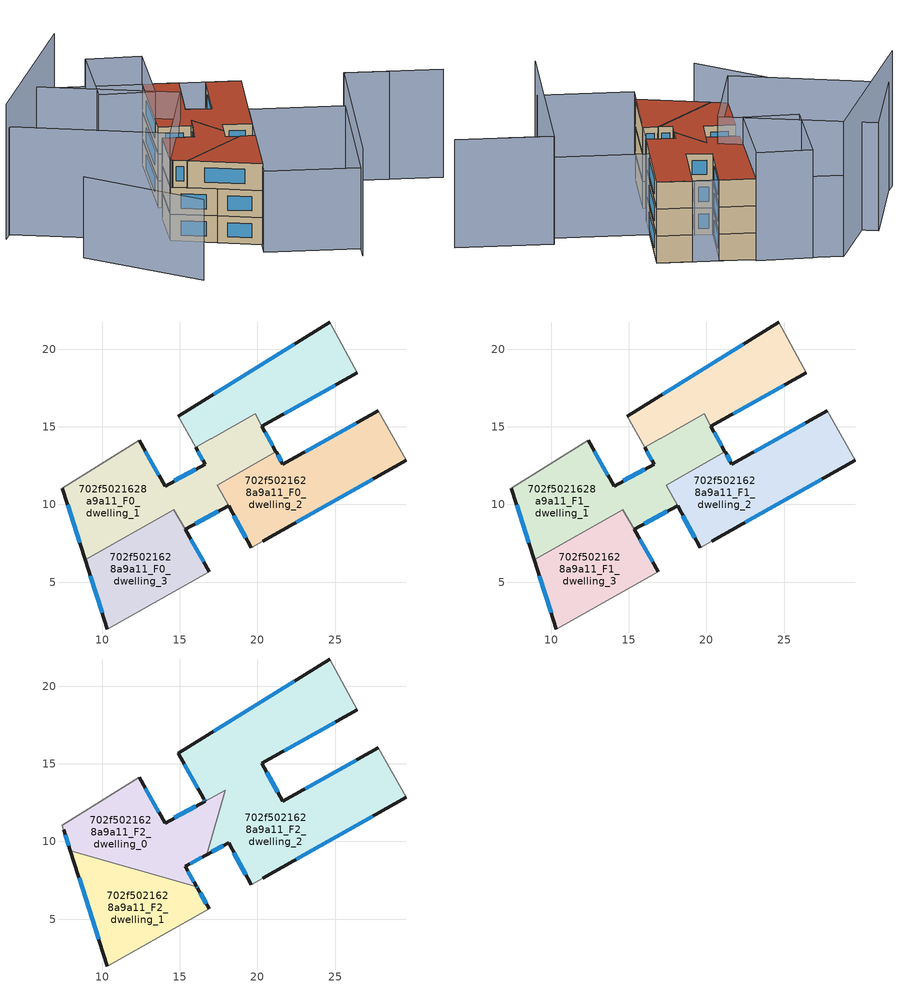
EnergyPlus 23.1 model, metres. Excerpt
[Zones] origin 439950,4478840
702f5021628a9a11_F0_dwelling_0
 floor ground (EU_floor_Construction): 24.64,21.75 26.44,18.47 20.29,15.04 19.86,15.83 16.03,13.67 14.9,15.67 z0
 wall outside (EU_wall_Construction): 24.64,21.75 14.9,15.67 / 20.29,15.04 26.44,18.47 z0:3
 wall adiabatic (EU_wall_Construction): 14.9,15.67 16.03,13.67 / 26.44,18.47 24.64,21.75 z0:3
 wall to 702f5021628a9a11_F0_dwelling_1 (EU_wall_Construction): 16.03,13.67 17.01,14.23 19.86,15.83 20.29,15.04 z0:3
 window (EU_Window_Construction): 22.36,20.32 17.18,17.09 / 21.73,15.85 25,17.67 z0.7:2.3
702f5021628a9a11_F0_dwelling_1
 floor ground (EU_floor_Construction): 19.86,15.83 21.2,13.39 17.42,11.25 18.15,9.91 15.34,8.39 14.61,9.67 8.91,6.45 7.43,11.04 12.39,14.13 14.05,11.19 16.63,12.6 16.03,13.67 z0
 wall outside (EU_wall_Construction): 7.43,11.04 8.91,6.45 / 16.03,13.67 16.63,12.6 14.05,11.19 12.39,14.13 / 21.2,13.39 20.29,15.04 / 15.34,8.39 18.15,9.91 z0:3
 wall to 702f5021628a9a11_F0_dwelling_3 (EU_wall_Construction): 8.91,6.45 14.61,9.67 15.34,8.39 z0:3
 wall adiabatic (EU_wall_Construction): 12.39,14.13 7.43,11.04 z0:3
 wall to 702f5021628a9a11_F0_dwelling_2 (EU_wall_Construction): 18.15,9.91 17.42,11.25 21.2,13.39 z0:3
 window (EU_Window_Construction): 7.78,9.97 8.56,7.52 / 13.66,11.88 12.78,13.44 / 16.03,12.27 14.66,11.52 / 16.17,13.42 16.49,12.85 / 20.99,13.78 20.51,14.65 / 16,8.75 17.49,9.56 z0.7:2.3
702f5021628a9a11_F0_dwelling_2
 floor ground (EU_floor_Construction): 27.79,16.03 29.59,12.85 20.33,7.63 19.61,7.22 17.42,11.25 21.2,13.39 21.64,12.59 z0
 wall outside (EU_wall_Construction): 27.79,16.03 21.64,12.59 21.2,13.39 / 20.33,7.63 29.59,12.85 / 18.15,9.91 19.61,7.22 z0:3
 wall adiabatic (EU_wall_Construction): 29.59,12.85 27.79,16.03 / 19.61,7.22 20.33,7.63 z0:3
 window (EU_Window_Construction): 21.53,12.78 21.3,13.2 / 26.35,15.22 23.08,13.4 / 22.5,8.85 27.42,11.63 / 18.49,9.28 19.27,7.85 z0.7:2.3
702f5021628a9a11_F0_dwelling_3
 floor ground (EU_floor_Construction): 14.61,9.67 16.9,5.68 10.34,1.98 8.91,6.45 z0
 wall outside (EU_wall_Construction): 8.91,6.45 10.34,1.98 / 16.9,5.68 15.35,8.39 z0:3
 wall adiabatic (EU_wall_Construction): 10.34,1.98 16.9,5.68 z0:3
 window (EU_Window_Construction): 9.24,5.4 10.01,3.03 / 16.54,6.32 15.71,7.76 z0.7:2.3
702f5021628a9a11_F1_dwelling_0
 floor to 702f5021628a9a11_F0_dwelling_0 (EU_floor_Construction): 24.64,21.75 26.44,18.47 20.29,15.04 19.86,15.83 16.03,13.67 14.9,15.67 z3
 wall outside (EU_wall_Construction): 24.64,21.75 14.9,15.67 / 20.29,15.04 26.44,18.47 z3:6
 wall adiabatic (EU_wall_Construction): 14.9,15.67 16.03,13.67 / 26.44,18.47 24.64,21.75 z3:6
 wall to 702f5021628a9a11_F1_dwelling_1 (EU_wall_Construction): 16.03,13.67 17.01,14.23 19.86,15.83 20.29,15.04 z3:6
 window (EU_Window_Construction): 22.36,20.32 17.18,17.09 / 21.73,15.85 25,17.67 z3.7:5.3
702f5021628a9a11_F1_dwelling_1
 floor to 702f5021628a9a11_F0_dwelling_1 (EU_floor_Construction): 19.86,15.83 21.2,13.39 17.42,11.25 18.15,9.91 15.34,8.39 14.61,9.67 8.91,6.45 7.43,11.04 12.39,14.13 14.05,11.19 16.63,12.6 16.03,13.67 z3
 wall outside (EU_wall_Construction): 7.43,11.04 8.91,6.45 / 16.03,13.67 16.63,12.6 14.05,11.19 12.39,14.13 / 21.2,13.39 20.29,15.04 / 15.34,8.39 18.15,9.91 z3:6
 wall to 702f5021628a9a11_F1_dwelling_3 (EU_wall_Construction): 8.91,6.45 14.61,9.67 15.34,8.39 z3:6
 wall adiabatic (EU_wall_Construction): 12.39,14.13 7.43,11.04 z3:6
 wall to 702f5021628a9a11_F1_dwelling_2 (EU_wall_Construction): 18.15,9.91 17.42,11.25 21.2,13.39 z3:6
 window (EU_Window_Construction): 7.78,9.97 8.56,7.52 / 13.66,11.88 12.78,13.44 / 16.03,12.27 14.66,11.52 / 16.17,13.42 16.49,12.85 / 20.99,13.78 20.51,14.65 / 16,8.75 17.49,9.56 z3.7:5.3
702f5021628a9a11_F1_dwelling_2
 floor to 702f5021628a9a11_F0_dwelling_2 (EU_floor_Construction): 27.79,16.03 29.59,12.85 20.33,7.63 19.61,7.22 17.42,11.25 21.2,13.39 21.64,12.59 z3
 wall outside (EU_wall_Construction): 27.79,16.03 21.64,12.59 21.2,13.39 / 20.33,7.63 29.59,12.85 / 18.15,9.91 19.61,7.22 z3:6
 wall adiabatic (EU_wall_Construction): 29.59,12.85 27.79,16.03 / 19.61,7.22 20.33,7.63 z3:6
 window (EU_Window_Construction): 21.53,12.78 21.3,13.2 / 26.35,15.22 23.08,13.4 / 22.5,8.85 27.42,11.63 / 18.49,9.28 19.27,7.85 z3.7:5.3
702f5021628a9a11_F1_dwelling_3
 floor to 702f5021628a9a11_F0_dwelling_3 (EU_floor_Construction): 14.61,9.67 16.9,5.68 10.34,1.98 8.91,6.45 z3
 wall outside (EU_wall_Construction): 8.91,6.45 10.34,1.98 / 16.9,5.68 15.35,8.39 z3:6
 wall adiabatic (EU_wall_Construction): 10.34,1.98 16.9,5.68 z3:6
 window (EU_Window_Construction): 9.24,5.4 10.01,3.03 / 16.54,6.32 15.71,7.76 z3.7:5.3
702f5021628a9a11_F2_dwelling_0
 floor to 702f5021628a9a11_F1_dwelling_1 (EU_floor_Construction): 17.92,13.3 16.74,9.15 15.34,8.39 14.61,9.67 12.07,8.23 7.96,9.4 7.52,10.77 7.48,10.89 7.43,11.04 12.39,14.13 14.05,11.19 z6
 floor to 702f5021628a9a11_F1_dwelling_3 (EU_floor_Construction): 14.61,9.67 16.09,7.09 12.07,8.23 z6
 wall outside (EU_wall_Construction): 16.09,7.09 15.34,8.39 16.74,9.15 / 7.52,10.77 7.96,9.4 / 16.63,12.6 14.05,11.19 12.39,14.13 z6:9
 wall adiabatic (EU_wall_Construction): 12.39,14.13 7.43,11.04 7.48,10.89 7.51,10.78 7.52,10.77 z6:9
 wall to 702f5021628a9a11_F2_dwelling_1 (EU_wall_Construction): 7.96,9.4 16.09,7.09 z6:9
 wall to 702f5021628a9a11_F2_dwelling_2 (EU_wall_Construction): 16.74,9.15 17.92,13.3 16.63,12.6 z6:9
 window (EU_Window_Construction): 13.66,11.88 12.78,13.44 / 15.67,8.57 16.41,8.97 / 15.92,7.39 15.52,8.09 / 7.62,10.45 7.86,9.72 / 16.03,12.27 14.66,11.52 z6.7:8.3
 roof outside (EU_roof_Construction): 16.09,7.09 15.34,8.39 16.74,9.15 17.92,13.3 14.05,11.19 12.39,14.13 7.43,11.04 7.48,10.89 7.51,10.78 7.52,10.77 7.96,9.4 z9
702f5021628a9a11_F2_dwelling_1
 floor to 702f5021628a9a11_F1_dwelling_3 (EU_floor_Construction): 16.09,7.09 16.12,7.04 16.14,7.01 16.9,5.68 10.34,1.98 8.91,6.45 12.07,8.23 z6
 floor to 702f5021628a9a11_F1_dwelling_1 (EU_floor_Construction): 12.07,8.23 8.91,6.45 7.96,9.4 z6
 wall outside (EU_wall_Construction): 7.96,9.4 10.34,1.98 / 16.9,5.68 16.14,7.01 16.09,7.09 z6:9
 wall adiabatic (EU_wall_Construction): 10.34,1.98 16.9,5.68 z6:9
 window (EU_Window_Construction): 8.52,7.66 9.78,3.72 / 16.13,7.03 16.1,7.07 / 16.72,5.99 16.31,6.7 z6.7:8.3
 roof outside (EU_roof_Construction): 16.9,5.68 16.14,7.01 16.09,7.09 7.96,9.4 10.34,1.98 z9
702f5021628a9a11_F2_dwelling_2
 floor to 702f5021628a9a11_F1_dwelling_0 (EU_floor_Construction): 24.64,21.75 26.44,18.47 20.29,15.04 19.86,15.83 16.03,13.67 14.9,15.67 z6
 floor to 702f5021628a9a11_F1_dwelling_2 (EU_floor_Construction): 27.79,16.03 29.59,12.85 20.33,7.63 19.61,7.22 17.42,11.25 21.2,13.39 21.64,12.59 z6
 floor to 702f5021628a9a11_F1_dwelling_1 (EU_floor_Construction): 19.86,15.83 21.2,13.39 17.42,11.25 18.15,9.91 16.74,9.15 17.92,13.3 16.63,12.6 16.56,12.73 16.55,12.74 16.03,13.67 z6
 wall outside (EU_wall_Construction): 24.64,21.75 14.9,15.67 16.55,12.74 16.56,12.73 16.63,12.6 / 27.79,16.03 21.64,12.59 20.29,15.04 26.44,18.47 / 20.33,7.63 29.59,12.85 / 16.74,9.15 18.15,9.91 19.61,7.22 z6:9
 wall adiabatic (EU_wall_Construction): 26.44,18.47 24.64,21.75 / 29.59,12.85 27.79,16.03 / 19.61,7.22 20.33,7.63 z6:9
 window (EU_Window_Construction): 22.36,20.32 17.18,17.09 / 21.73,15.85 25,17.67 / 21.32,13.17 20.61,14.47 / 26.35,15.22 23.08,13.4 / 22.5,8.85 27.42,11.63 / 18.49,9.28 19.27,7.85 / 17.07,9.33 17.82,9.73 / 16.58,12.7 16.62,12.63 / 15.29,14.98 16.17,13.43 z6.7:8.3
 roof outside (EU_roof_Construction): 29.59,12.85 27.79,16.03 21.64,12.59 20.29,15.04 26.44,18.47 24.64,21.75 14.9,15.67 16.55,12.74 16.56,12.73 16.63,12.6 17.92,13.3 16.74,9.15 18.15,9.91 19.61,7.22 20.33,7.63 z9
shading: -0.23,17.34 -0.76,3.71 / 29.59,12.85 20.11,29.62 / 27.85,0.43 13.47,-7.62 / 13.47,-7.62 8.61,1.06 / 8.61,1.06 22.99,9.12 / 22.99,9.12 27.85,0.43 z0:9; 11.74,-8.59 29.16,1.16 / 29.16,1.16 34.14,-7.74 / 31.42,-2.9 29.16,1.15 / 7.43,11.04 2.24,26.81 / 2.24,26.81 12.48,30.18 / 12.48,30.18 17.67,14.41 / 17.67,14.41 7.43,11.04 / 24.89,21.9 16.83,16.87 / 16.83,16.87 13.73,21.84 / 13.73,21.84 21.79,26.87 / 21.79,26.87 24.89,21.9 z0:12; 20.22,29.65 1.05,26.63 z0:15
[Building]
EU S2 Campaign: North Axis=0; Terrain=City; Solar Distribution=FullExterior
[Site:Location]
Madrid: Latitude=40.5; Longitude=-3.5; Time Zone=1; Elevation=609
[SizingPeriod:WeatherFileDays]
AnnualSizingPeriod: Begin Month=1; Begin Day of Month=1; End Month=12; End Day of Month=31; Day of Week for Start Day=Monday; Use Weather File Daylight Saving Period=No; Use Weather File Rain and Snow Indicators=No
[MATERIAL]
EU_InternalMass_Material: Roughness=MediumRough; Thickness=0.1; Conductivity=1; Density=1800; Specific Heat=900; Thermal Absorptance=0.9; Solar Absorptance=0.7; Visible Absorptance=0.7
[MATERIAL:NOMASS] Roughness=MediumRough; Thermal Absorptance=0.9; Solar Absorptance=0.7; Visible Absorptance=0.7
Name | Thermal Resistance
EU_wall_NoMass | 0.419739
EU_roof_NoMass | 0.352165
EU_floor_NoMass | 0.608284
[WINDOWMATERIAL:SIMPLEGLAZINGSYSTEM]
EU_Window_SimpleGlazing: UFactor=4.8352; Solar Heat Gain Coefficient=0.85; Visible Transmittance=0.85
[CONSTRUCTION]
EU_wall_Construction: EU_wall_NoMass
EU_roof_Construction: EU_roof_NoMass
EU_floor_Construction: EU_floor_NoMass
EU_Window_Construction: EU_Window_SimpleGlazing
EU_InternalMass_Construction: EU_InternalMass_Material
[ZONE] Type=1; Multiplier=1; Ceiling Height=autocalculate; Floor Area=autocalculate; Part of Total Floor Area=Yes
Name | Volume
702f5021628a9a11_F0_dwelling_0; 702f5021628a9a11_F1_dwelling_0 | 106.817
702f5021628a9a11_F2_dwelling_0 | 116.069
702f5021628a9a11_F0_dwelling_1; 702f5021628a9a11_F1_dwelling_1 | 156.886
702f5021628a9a11_F2_dwelling_1 | 100.552
702f5021628a9a11_F0_dwelling_2; 702f5021628a9a11_F1_dwelling_2 | 137.745
702f5021628a9a11_F2_dwelling_2 | 281.935
702f5021628a9a11_F0_dwelling_3; 702f5021628a9a11_F1_dwelling_3 | 97.0865
[INTERNALMASS] Construction=EU_InternalMass_Construction
Name | Zone or ZoneList | Surface Area
702f5021628a9a11_F0_dwelling_0_EU_InternalMass | 702f5021628a9a11_F0_dwelling_0 | 35.605
702f5021628a9a11_F0_dwelling_1_EU_InternalMass | 702f5021628a9a11_F0_dwelling_1 | 52.2943
702f5021628a9a11_F0_dwelling_2_EU_InternalMass | 702f5021628a9a11_F0_dwelling_2 | 45.9228
702f5021628a9a11_F0_dwelling_3_EU_InternalMass | 702f5021628a9a11_F0_dwelling_3 | 32.3625
702f5021628a9a11_F1_dwelling_0_EU_InternalMass | 702f5021628a9a11_F1_dwelling_0 | 35.605
702f5021628a9a11_F1_dwelling_1_EU_InternalMass | 702f5021628a9a11_F1_dwelling_1 | 52.2943
702f5021628a9a11_F1_dwelling_2_EU_InternalMass | 702f5021628a9a11_F1_dwelling_2 | 45.9228
702f5021628a9a11_F1_dwelling_3_EU_InternalMass | 702f5021628a9a11_F1_dwelling_3 | 32.3625
702f5021628a9a11_F2_dwelling_0_EU_InternalMass | 702f5021628a9a11_F2_dwelling_0 | 38.6979
702f5021628a9a11_F2_dwelling_1_EU_InternalMass | 702f5021628a9a11_F2_dwelling_1 | 33.5109
702f5021628a9a11_F2_dwelling_2_EU_InternalMass | 702f5021628a9a11_F2_dwelling_2 | 93.9786
[OTHEREQUIPMENT] Fuel Type=Electricity; Design Level Calculation Method=Watts/Area; Power per Zone Floor Area=1; Fraction Latent=0; Fraction Radiant=0; Fraction Lost=0; Carbon Dioxide Generation Rate=0; EndUse Subcategory=EU_Step8_InternalGains
Name | Zone or ZoneList or Space or SpaceList | Schedule
EU_Step8_InternalGain_702f5021628a9a11_F0_dwelling_0_f000 | 702f5021628a9a11_F0_dwelling_0 | EU_Step8_GainSchedule_702f5021628a9a11_F0_dwelling_0_f000
EU_Step8_InternalGain_702f5021628a9a11_F0_dwelling_1_f000 | 702f5021628a9a11_F0_dwelling_1 | EU_Step8_GainSchedule_702f5021628a9a11_F0_dwelling_1_f000
EU_Step8_InternalGain_702f5021628a9a11_F0_dwelling_2_f000 | 702f5021628a9a11_F0_dwelling_2 | EU_Step8_GainSchedule_702f5021628a9a11_F0_dwelling_2_f000
EU_Step8_InternalGain_702f5021628a9a11_F0_dwelling_3_f000 | 702f5021628a9a11_F0_dwelling_3 | EU_Step8_GainSchedule_702f5021628a9a11_F0_dwelling_3_f000
EU_Step8_InternalGain_702f5021628a9a11_F1_dwelling_0_f000 | 702f5021628a9a11_F1_dwelling_0 | EU_Step8_GainSchedule_702f5021628a9a11_F1_dwelling_0_f000
EU_Step8_InternalGain_702f5021628a9a11_F1_dwelling_1_f000 | 702f5021628a9a11_F1_dwelling_1 | EU_Step8_GainSchedule_702f5021628a9a11_F1_dwelling_1_f000
EU_Step8_InternalGain_702f5021628a9a11_F1_dwelling_2_f000 | 702f5021628a9a11_F1_dwelling_2 | EU_Step8_GainSchedule_702f5021628a9a11_F1_dwelling_2_f000
EU_Step8_InternalGain_702f5021628a9a11_F1_dwelling_3_f000 | 702f5021628a9a11_F1_dwelling_3 | EU_Step8_GainSchedule_702f5021628a9a11_F1_dwelling_3_f000
EU_Step8_InternalGain_702f5021628a9a11_F2_dwelling_0_f000 | 702f5021628a9a11_F2_dwelling_0 | EU_Step8_GainSchedule_702f5021628a9a11_F2_dwelling_0_f000
EU_Step8_InternalGain_702f5021628a9a11_F2_dwelling_1_f000 | 702f5021628a9a11_F2_dwelling_1 | EU_Step8_GainSchedule_702f5021628a9a11_F2_dwelling_1_f000
EU_Step8_InternalGain_702f5021628a9a11_F2_dwelling_2_f000 | 702f5021628a9a11_F2_dwelling_2 | EU_Step8_GainSchedule_702f5021628a9a11_F2_dwelling_2_f000
[ZONEVENTILATION:DESIGNFLOWRATE] Schedule=EU_AlwaysOn; Design Flow Rate Calculation Method=AirChanges/Hour; Air Changes per Hour=0.703302; Ventilation Type=Natural; Fan Pressure Rise=0; Fan Total Efficiency=1; Constant Term Coefficient=1; Temperature Term Coefficient=0; Velocity Term Coefficient=0; Velocity Squared Term Coefficient=0; Minimum Indoor Temperature=-100; Maximum Indoor Temperature=100; Delta Temperature=-100; Minimum Outdoor Temperature=-100; Maximum Outdoor Temperature=100; Maximum Wind Speed=40
Name | Zone or ZoneList or Space or SpaceList
EU_ConstantAir_702f5021628a9a11_F0_dwelling_0 | 702f5021628a9a11_F0_dwelling_0
EU_ConstantAir_702f5021628a9a11_F0_dwelling_1 | 702f5021628a9a11_F0_dwelling_1
EU_ConstantAir_702f5021628a9a11_F0_dwelling_2 | 702f5021628a9a11_F0_dwelling_2
EU_ConstantAir_702f5021628a9a11_F0_dwelling_3 | 702f5021628a9a11_F0_dwelling_3
EU_ConstantAir_702f5021628a9a11_F1_dwelling_0 | 702f5021628a9a11_F1_dwelling_0
EU_ConstantAir_702f5021628a9a11_F1_dwelling_1 | 702f5021628a9a11_F1_dwelling_1
EU_ConstantAir_702f5021628a9a11_F1_dwelling_2 | 702f5021628a9a11_F1_dwelling_2
EU_ConstantAir_702f5021628a9a11_F1_dwelling_3 | 702f5021628a9a11_F1_dwelling_3
EU_ConstantAir_702f5021628a9a11_F2_dwelling_0 | 702f5021628a9a11_F2_dwelling_0
EU_ConstantAir_702f5021628a9a11_F2_dwelling_1 | 702f5021628a9a11_F2_dwelling_1
EU_ConstantAir_702f5021628a9a11_F2_dwelling_2 | 702f5021628a9a11_F2_dwelling_2
[HVACTEMPLATE:THERMOSTAT] Constant Heating Setpoint=20; Constant Cooling Setpoint=50
EU_HeatOnly_702f5021628a9a11_F0_dwelling_0; EU_HeatOnly_702f5021628a9a11_F0_dwelling_1; EU_HeatOnly_702f5021628a9a11_F0_dwelling_2; EU_HeatOnly_702f5021628a9a11_F0_dwelling_3; EU_HeatOnly_702f5021628a9a11_F1_dwelling_0; EU_HeatOnly_702f5021628a9a11_F1_dwelling_1; EU_HeatOnly_702f5021628a9a11_F1_dwelling_2; EU_HeatOnly_702f5021628a9a11_F1_dwelling_3; EU_HeatOnly_702f5021628a9a11_F2_dwelling_0; EU_HeatOnly_702f5021628a9a11_F2_dwelling_1; EU_HeatOnly_702f5021628a9a11_F2_dwelling_2
[HVACTEMPLATE:ZONE:IDEALLOADSAIRSYSTEM] System Availability Schedule=EU_AlwaysOn; Maximum Heating Supply Air Temperature=50; Minimum Cooling Supply Air Temperature=13; Maximum Heating Supply Air Humidity Ratio=0.0156; Minimum Cooling Supply Air Humidity Ratio=0.0077; Heating Limit=NoLimit; Cooling Limit=NoLimit; Heating Availability Schedule=EU_AlwaysOn; Cooling Availability Schedule=EU_CoolingOff; Dehumidification Control Type=ConstantSensibleHeatRatio; Cooling Sensible Heat Ratio=0.7; Dehumidification Setpoint=60; Humidification Control Type=None; Humidification Setpoint=30; Outdoor Air Method=None; Outdoor Air Flow Rate per Person=0.00944; Outdoor Air Flow Rate per Zone Floor Area=0; Outdoor Air Flow Rate per Zone=0; Demand Controlled Ventilation Type=None; Outdoor Air Economizer Type=NoEconomizer; Heat Recovery Type=None; Sensible Heat Recovery Effectiveness=0.7; Latent Heat Recovery Effectiveness=0.65
Name | Template Thermostat
702f5021628a9a11_F0_dwelling_0 | EU_HeatOnly_702f5021628a9a11_F0_dwelling_0
702f5021628a9a11_F0_dwelling_1 | EU_HeatOnly_702f5021628a9a11_F0_dwelling_1
702f5021628a9a11_F0_dwelling_2 | EU_HeatOnly_702f5021628a9a11_F0_dwelling_2
702f5021628a9a11_F0_dwelling_3 | EU_HeatOnly_702f5021628a9a11_F0_dwelling_3
702f5021628a9a11_F1_dwelling_0 | EU_HeatOnly_702f5021628a9a11_F1_dwelling_0
702f5021628a9a11_F1_dwelling_1 | EU_HeatOnly_702f5021628a9a11_F1_dwelling_1
702f5021628a9a11_F1_dwelling_2 | EU_HeatOnly_702f5021628a9a11_F1_dwelling_2
702f5021628a9a11_F1_dwelling_3 | EU_HeatOnly_702f5021628a9a11_F1_dwelling_3
702f5021628a9a11_F2_dwelling_0 | EU_HeatOnly_702f5021628a9a11_F2_dwelling_0
702f5021628a9a11_F2_dwelling_1 | EU_HeatOnly_702f5021628a9a11_F2_dwelling_1
702f5021628a9a11_F2_dwelling_2 | EU_HeatOnly_702f5021628a9a11_F2_dwelling_2
[SIZING:ZONE] Zone Cooling Design Supply Air Temperature Input Method=SupplyAirTemperature; Zone Cooling Design Supply Air Temperature=13; Zone Heating Design Supply Air Temperature Input Method=SupplyAirTemperature; Zone Heating Design Supply Air Temperature=50; Zone Cooling Design Supply Air Humidity Ratio=0.008; Zone Heating Design Supply Air Humidity Ratio=0.008; Cooling Design Air Flow Method=DesignDay; Cooling Design Air Flow Rate=0; Cooling Minimum Air Flow per Zone Floor Area=0.000762; Cooling Minimum Air Flow=0; Cooling Minimum Air Flow Fraction=0.2; Heating Design Air Flow Method=DesignDay; Heating Design Air Flow Rate=0; Heating Maximum Air Flow per Zone Floor Area=0.002032; Heating Maximum Air Flow=0.141576; Heating Maximum Air Flow Fraction=0.3; Account for Dedicated Outdoor Air System=No; Dedicated Outdoor Air System Control Strategy=NeutralSupplyAir; Dedicated Outdoor Air Low Setpoint Temperature for Design=autosize; Dedicated Outdoor Air High Setpoint Temperature for Design=autosize; Zone Load Sizing Method=Sensible Load Only No Latent Load; Zone Latent Cooling Design Supply Air Humidity Ratio Input Method=HumidityRatioDifference; Zone Cooling Design Supply Air Humidity Ratio Difference=0.005; Zone Latent Heating Design Supply Air Humidity Ratio Input Method=HumidityRatioDifference; Zone Humidification Design Supply Air Humidity Ratio Difference=0.005
702f5021628a9a11_F0_dwelling_0; 702f5021628a9a11_F0_dwelling_1; 702f5021628a9a11_F0_dwelling_2; 702f5021628a9a11_F0_dwelling_3; 702f5021628a9a11_F1_dwelling_0; 702f5021628a9a11_F1_dwelling_1; 702f5021628a9a11_F1_dwelling_2; 702f5021628a9a11_F1_dwelling_3; 702f5021628a9a11_F2_dwelling_0; 702f5021628a9a11_F2_dwelling_1; 702f5021628a9a11_F2_dwelling_2
[SCHEDULE:CONSTANT]
Name | Hourly Value
EU_AlwaysOn | 1
EU_CoolingOff | 0
[SCHEDULE:FILE] Column Number=1; Rows to Skip at Top=0; Number of Hours of Data=8760; Column Separator=Comma; Interpolate to Timestep=No; Minutes per Item=60; Adjust Schedule for Daylight Savings=Yes
Name | File
EU_Step8_GainSchedule_702f5021628a9a11_F0_dwelling_0_f000 | ../../schedules/702f5021628a9a11/702f5021628a9a11_F0_dwelling_0_f000_gain.csv
EU_Step8_GainSchedule_702f5021628a9a11_F0_dwelling_1_f000 | ../../schedules/702f5021628a9a11/702f5021628a9a11_F0_dwelling_1_f000_gain.csv
EU_Step8_GainSchedule_702f5021628a9a11_F0_dwelling_2_f000 | ../../schedules/702f5021628a9a11/702f5021628a9a11_F0_dwelling_2_f000_gain.csv
EU_Step8_GainSchedule_702f5021628a9a11_F0_dwelling_3_f000 | ../../schedules/702f5021628a9a11/702f5021628a9a11_F0_dwelling_3_f000_gain.csv
EU_Step8_GainSchedule_702f5021628a9a11_F1_dwelling_0_f000 | ../../schedules/702f5021628a9a11/702f5021628a9a11_F1_dwelling_0_f000_gain.csv
EU_Step8_GainSchedule_702f5021628a9a11_F1_dwelling_1_f000 | ../../schedules/702f5021628a9a11/702f5021628a9a11_F1_dwelling_1_f000_gain.csv
EU_Step8_GainSchedule_702f5021628a9a11_F1_dwelling_2_f000 | ../../schedules/702f5021628a9a11/702f5021628a9a11_F1_dwelling_2_f000_gain.csv
EU_Step8_GainSchedule_702f5021628a9a11_F1_dwelling_3_f000 | ../../schedules/702f5021628a9a11/702f5021628a9a11_F1_dwelling_3_f000_gain.csv
EU_Step8_GainSchedule_702f5021628a9a11_F2_dwelling_0_f000 | ../../schedules/702f5021628a9a11/702f5021628a9a11_F2_dwelling_0_f000_gain.csv
EU_Step8_GainSchedule_702f5021628a9a11_F2_dwelling_1_f000 | ../../schedules/702f5021628a9a11/702f5021628a9a11_F2_dwelling_1_f000_gain.csv
EU_Step8_GainSchedule_702f5021628a9a11_F2_dwelling_2_f000 | ../../schedules/702f5021628a9a11/702f5021628a9a11_F2_dwelling_2_f000_gain.csv
